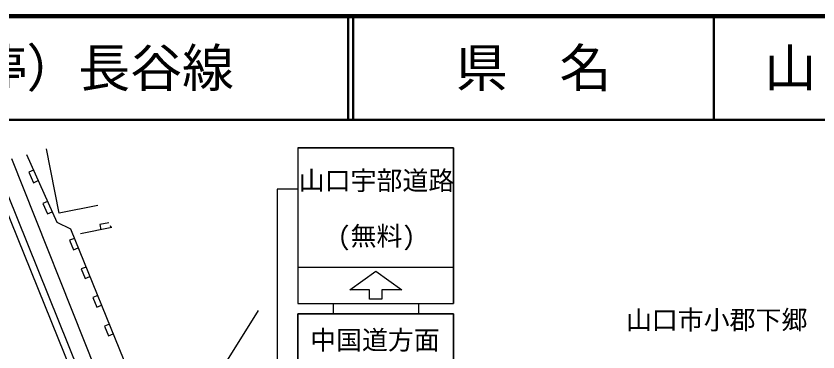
# Model space of a CAD drawing. Units: millimetres, scale not verified. Extents: x 40000 to 680000, y 20000 to 380000.
# Drawn here: x 265734 to 343046, y 347619 to 380000 of the extents above; entities that cross this region are included whole.
import ezdxf
from ezdxf.enums import TextEntityAlignment as Align

# ---------------------------------------------------------------- set-up
doc = ezdxf.new("R2010")
doc.units = ezdxf.units.MM
doc.header["$LTSCALE"] = 1000
for name, color, linetype, lineweight in [('M-BGD', 7, 'Continuous', 25), ('M-BMK-HTXT', 7, 'Continuous', 13), ('M-STR-STRC', 7, 'Continuous', 25), ('M-TTL', 2, 'Continuous', 140), ('M-TTL-LINE', 7, 'Continuous', 50)]:
    doc.layers.add(name, color=color, linetype=linetype, lineweight=lineweight)
doc.layers.add('M-TTL-TXT', color=7, linetype='Continuous')
doc.styles.add('ＭＳ ゴシック', font='')
doc.styles.get('ＭＳ ゴシック').set_extended_font_data('MS Gothic')

msp = doc.modelspace()

# ---------------------------------------------------------------- linework, layer by layer
at = {"layer": 'M-BGD'}
for p, q in [((266752, 366639), (269678, 360120)), ((277790, 330924), (263732, 365754)), ((279233, 331291), (265324, 366220)), ((263050, 365554), (277199, 330639)), ((269678, 360120), (270982, 359490)), ((274954, 359630), (271957, 358993)), ((274892, 359611), (274855, 359785)), ((270982, 359490), (278852, 340160))]:
    msp.add_line(p, q, dxfattribs=at)
for points in [[(273604, 361744), (269896, 361014), (268678, 367203)], [(267421, 365148), (266965, 364944), (267416, 363938), (267872, 364143)], [(268775, 362132), (268319, 361927), (268770, 360921), (269226, 361126)], [(274667, 360079), (273809, 359897), (273914, 359404)], [(271357, 358570), (270894, 358381), (271268, 357461), (271732, 357649)], [(272481, 355808), (272018, 355620), (272393, 354699), (272856, 354888)], [(273605, 353047), (273142, 352858), (273517, 351938), (273980, 352126)], [(274730, 350285), (274267, 350097), (274641, 349176), (275104, 349365)]]:
    msp.add_lwpolyline(points, dxfattribs=at)
at = {"layer": 'M-STR-STRC'}
for p, q in [((292915, 367303), (292915, 352303)), ((292915, 367303), (307915, 367303)), ((307915, 367303), (307915, 352303)), ((292915, 363303), (290915, 363303)), ((290915, 363303), (290915, 338303)), ((292915, 355803), (307915, 355803)), ((292915, 352303), (307915, 352303)), ((296296, 352303), (296296, 351303)), ((304533, 352303), (304533, 351303)), ((249569, 288357), (289114, 351616))]:
    msp.add_line(p, q, dxfattribs=at)
for points in [[(292915, 352303), (307915, 352303), (307915, 367303), (292915, 367303)], [(301015, 352703), (299815, 352703), (299815, 353603), (297915, 353603), (300415, 355403), (302915, 353603), (301015, 353603)], [(292915, 341303), (292915, 351303), (307915, 351303), (307915, 341303)], [(292915, 351303), (292915, 341303), (307915, 341303), (307915, 351303)]]:
    msp.add_lwpolyline(points, close=True, dxfattribs=at)
at = {"layer": 'M-TTL'}
msp.add_line((680000, 380000), (40000, 380000), dxfattribs=at)
at = {"layer": 'M-TTL-LINE'}
for p, q in [((297750, 380000), (297750, 370000)), ((298250, 380000), (298250, 370000)), ((333000, 380000), (333000, 370000)), ((40000, 370000), (680000, 370000))]:
    msp.add_line(p, q, dxfattribs=at)

# ---------------------------------------------------------------- texts
at = {"layer": 'M-BMK-HTXT', "style": 'ＭＳ ゴシック'}
msp.add_text('山口市小郡下郷', height=1833, rotation=0.018, dxfattribs=at).set_placement((333281, 350710), align=Align.MIDDLE_CENTER)
at = {"layer": 'M-STR-STRC', "style": 'ＭＳ ゴシック'}
for s, p in [('山口宇部道路', (300480, 364145)), ('(無料)', (300485, 358794)), ('中国道方面', (300334, 348772))]:
    msp.add_text(s, height=1833, dxfattribs=at).set_placement(p, align=Align.MIDDLE_CENTER)
at = {"layer": 'M-TTL-TXT', "style": 'ＭＳ ゴシック'}
msp.add_text('一般県道\u3000新山口（停）長谷線', height=3666, dxfattribs=at).set_placement((216734, 375000), align=Align.MIDDLE_LEFT)
for s, p in [('県\u3000名', (315625, 375000)), ('山\u3000口\u3000県', (350375, 375000))]:
    msp.add_text(s, height=3666, dxfattribs=at).set_placement(p, align=Align.MIDDLE_CENTER)

doc.saveas('drawing.dxf')
